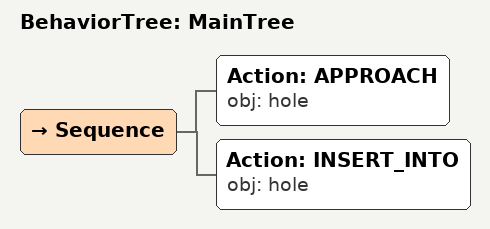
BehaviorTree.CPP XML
<root main_tree_to_execute="MainTree">
  <BehaviorTree ID="MainTree">
    <Sequence>
      <!-- Approach hole -->
      <Action ID="APPROACH" obj="hole" />
      <!-- Insert into hole -->
      <Action ID="INSERT_INTO" obj="hole" />
    </Sequence>
  </BehaviorTree>
</root>
